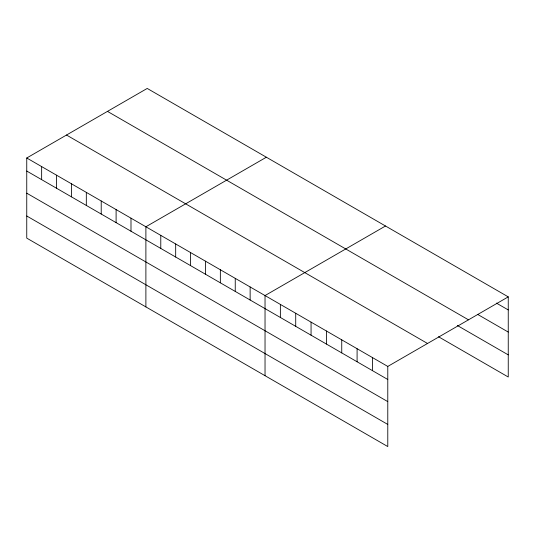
<?xml version="1.0" encoding="UTF-8"?>
<svg xmlns="http://www.w3.org/2000/svg" width="535" height="535" viewBox="0 0 535 535"><rect width="100%" height="100%" fill="white"/><g stroke="black" fill="none" stroke-linecap="round" stroke-linejoin="round"><path stroke-width="0.8" d="M26.75 157.992L387.781 366.428L387.781 446.564L26.75 238.128L26.75 157.992L147.219 88.436L508.25 296.871L508.25 377.008L438.506 336.742M266.363 157.223L145.888 226.773L145.888 306.909M385.501 226.004L265.032 295.561L265.032 375.697M387.781 366.428L508.25 296.871M496.393 303.091L508.25 309.932M477.561 314.353L508.25 332.068M107.468 111.387L468.493 319.83M457.338 325.481L508.25 354.872M66.507 135.034L427.532 343.477M26.75 171.046L387.781 379.489M26.75 193.182L387.781 401.624M26.75 215.993L387.781 424.429M372.434 357.567L372.434 370.628M357.092 348.713L357.092 361.767M341.745 339.852L341.745 352.913M326.403 330.991L326.403 344.052M311.062 322.137L311.062 335.191M295.715 313.276L295.715 326.337M280.373 304.415L280.373 317.476M250.139 286.961L250.139 300.021M235.246 278.361L235.246 291.421M220.353 269.767L220.353 282.821M205.46 261.167L205.46 274.228M190.567 252.567L190.567 265.627M175.674 243.967L175.674 257.027M160.781 235.373L160.781 248.434M130.995 218.173L130.995 231.234M116.102 209.58L116.102 222.64M101.215 200.979L101.215 214.04M86.322 192.379L86.322 205.44M71.429 183.786L71.429 196.84M56.536 175.186L56.536 188.246M41.643 166.586L41.643 179.646"/></g></svg>
